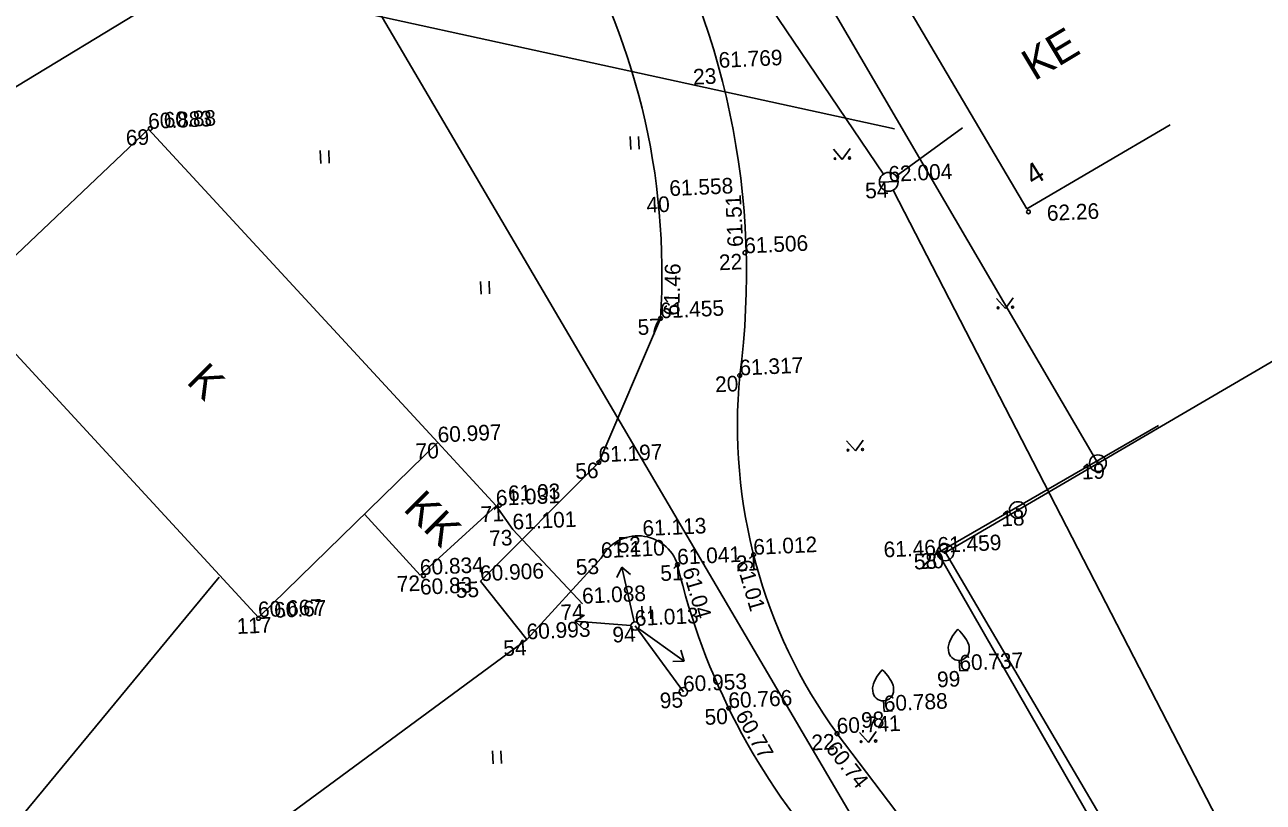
# Model space of a CAD drawing. Extents: x 641493 to 641754, y 6456801 to 6457062.
# Drawn here: x 641592 to 641651.4, y 6456981.6 to 6457018.9 of the extents above; entities that cross this region are included whole.
import ezdxf

# ---------------------------------------------------------------- set-up
doc = ezdxf.new("R2010")
doc.units = 0
for name, color, linetype in [('Level 1', 7, 'Continuous'), ('Level 10', 7, 'Continuous'), ('Level 12', 7, 'Continuous'), ('Level 14', 7, 'Continuous'), ('Level 15', 7, 'Continuous'), ('Level 16', 7, 'Continuous'), ('Level 2', 7, 'Continuous'), ('Level 28', 7, 'Continuous'), ('Level 3', 7, 'Continuous'), ('Level 30', 7, 'Continuous'), ('Level 40', 7, 'Continuous'), ('Level 41', 7, 'Continuous'), ('Level 44', 7, 'Continuous'), ('Level 5', 7, 'Continuous'), ('Level 58', 7, 'Continuous'), ('Level 59', 7, 'Continuous'), ('Level 62', 7, 'Continuous'), ('Level 63', 7, 'Continuous')]:
    doc.layers.add(name, color=color, linetype=linetype)

# ---------------------------------------------------------------- blocks, each defined once
blk = doc.blocks.new('MUMM')
at = {"layer": 'Level 59'}
blk.add_circle((0, 0), 90.9, dxfattribs=at)

msp = doc.modelspace()

# ---------------------------------------------------------------- linework, layer by layer
at = {"layer": 'Level 1'}
for p, q in [((641634.273, 6457019.814), (641640.036, 6457010.057)), ((641597.89, 6457013.883), (641589.186, 6457005.612)), ((641597.89, 6457013.883), (641611.78, 6456998.832)), ((641640.036, 6457010.057), (641646.903, 6457014.078)), ((641589.186, 6457005.612), (641603.163, 6456990.438)), ((641603.163, 6456990.438), (641611.78, 6456998.832)), ((641611.78, 6456998.832), (641614.573, 6456995.795)), ((641608.252, 6456995.396), (641610.929, 6456992.466)), ((641614.573, 6456995.795), (641610.929, 6456992.466))]:
    msp.add_line(p, q, dxfattribs=at)
at = {"layer": 'Level 10'}
for p, q in [((641636.812, 6456987.878), (641636.789, 6456988.377)), ((641637.211, 6456987.896), (641636.812, 6456987.878)), ((641633.184, 6456985.928), (641633.161, 6456986.427)), ((641633.583, 6456985.946), (641633.184, 6456985.928))]:
    msp.add_line(p, q, dxfattribs=at)
for points in [[(641636.268, 6456988.855), (641636.261, 6456989.004), (641636.268, 6456989.07), (641636.3, 6456989.2), (641636.35, 6456989.326), (641636.486, 6456989.565), (641636.637, 6456989.777), (641636.722, 6456989.876)], [(641637.267, 6456988.899), (641637.26, 6456989.049), (641637.247, 6456989.114), (641637.204, 6456989.24), (641637.142, 6456989.361), (641636.985, 6456989.587), (641636.817, 6456989.785), (641636.722, 6456989.876)], [(641632.64, 6456986.904), (641632.633, 6456987.054), (641632.64, 6456987.12), (641632.672, 6456987.25), (641632.722, 6456987.376), (641632.858, 6456987.615), (641633.009, 6456987.827), (641633.094, 6456987.926)], [(641633.639, 6456986.949), (641633.632, 6456987.099), (641633.619, 6456987.164), (641633.576, 6456987.29), (641633.514, 6456987.411), (641633.357, 6456987.637), (641633.189, 6456987.835), (641633.094, 6456987.926)]]:
    msp.add_lwpolyline(points, dxfattribs=at)
for centre in [(641636.767, 6456988.877), (641633.139, 6456986.927)]:
    msp.add_arc(centre, 0.5, 182.56402, 2.56402, dxfattribs=at)
at = {"layer": 'Level 12'}
for p, q in [((641620.368, 6456992.353), (641620.594, 6456992.855)), ((641621.191, 6456990.222), (641620.594, 6456992.855)), ((641620.594, 6456992.855), (641621.014, 6456992.5)), ((641618.345, 6456990.252), (641618.808, 6456990.548)), ((641621.036, 6456990.043), (641618.345, 6456990.252)), ((641618.757, 6456989.888), (641618.345, 6456990.252)), ((641621.398, 6456989.911), (641623.592, 6456988.337)), ((641623.428, 6456988.862), (641623.592, 6456988.337)), ((641623.592, 6456988.337), (641623.042, 6456988.324))]:
    msp.add_line(p, q, dxfattribs=at)
msp.add_circle((641621.236, 6456990.027), 0.2, dxfattribs=at)
msp.add_circle((641621.236, 6456990.027), 0.2, dxfattribs=at)
msp.add_circle((641621.236, 6456990.027), 0.2, dxfattribs=at)
at = {"layer": 'Level 14'}
for p, q in [((641579.977, 6457008.937), (641599.861, 6457020.971)), ((641633.682, 6457013.899), (641600.685, 6457021.108))]:
    msp.add_line(p, q, dxfattribs=at)
at = {"layer": 'Level 15'}
for p, q in [((641633.156, 6457011.72), (641607.925, 6457049.047)), ((641633.77, 6457011.613), (641636.94, 6457013.94)), ((641653.489, 6456972.384), (641633.614, 6457010.947))]:
    msp.add_line(p, q, dxfattribs=at)
at = {"layer": 'Level 16'}
msp.add_line((641601.279, 6456992.372), (641565.464, 6456948.984), dxfattribs=at)
at = {"layer": 'Level 2'}
msp.add_line((641621.236, 6456990.027), (641623.554, 6456986.869), dxfattribs=at)
at = {"layer": 'Level 28'}
for p, q in [((641635.762, 6456993.536), (641646.344, 6456999.649)), ((641615.37, 6456994.653), (641614.573, 6456995.795)), ((641615.37, 6456994.653), (641618.709, 6456991.096)), ((641635.762, 6456993.536), (641646.549, 6456974.741))]:
    msp.add_line(p, q, dxfattribs=at)
at = {"layer": 'Level 3'}
msp.add_circle((641623.554, 6456986.869), 0.205, dxfattribs=at)
at = {"layer": 'Level 30'}
for p, q in [((641619.5, 6456997.882), (641622.454, 6457004.791)), ((641613.815, 6456992.174), (641619.5, 6456997.882)), ((641619.61, 6456993.281), (641616.048, 6456989.38)), ((641630.926, 6456984.857), (641640.51, 6456972.268))]:
    msp.add_line(p, q, dxfattribs=at)
for centre, radius, start, end in [((641589.262, 6457006.967), 37.321, 352.42815, 31.28006), ((641589.262, 6457006.967), 33.264, 356.24844, 31.28006), ((641651.5, 6456999.674), 25.354, 174.62326, 215.75982), ((641621.375, 6456992.365), 1.989, 17.70089, 152.56972), ((641654.951, 6457000.388), 32.538, 193.17894, 222.04265)]:
    msp.add_arc(centre, radius, start, end, dxfattribs=at)
at = {"layer": 'Level 40'}
for p, q in [((641603.499, 6457028.792), (641713.505, 6456841.555)), ((641625.294, 6457028.908), (641643.44, 6456997.842)), ((641655.145, 6457004.692), (641639.599, 6456995.594)), ((641639.599, 6456995.594), (641636.125, 6456993.56)), ((641654.35, 6456962.518), (641636.125, 6456993.56))]:
    msp.add_line(p, q, dxfattribs=at)
at = {"layer": 'Level 41'}
for p, q in [((641620.997, 6457013.517), (641621.025, 6457012.897)), ((641621.402, 6457013.523), (641621.43, 6457012.915)), ((641606.132, 6457012.851), (641606.159, 6457012.231)), ((641606.537, 6457012.858), (641606.564, 6457012.25)), ((641630.756, 6457012.908), (641631.179, 6457012.423)), ((641631.179, 6457012.423), (641631.555, 6457012.944)), ((641613.825, 6457006.569), (641613.853, 6457005.95)), ((641614.231, 6457006.576), (641614.258, 6457005.968)), ((641638.582, 6457005.746), (641639.005, 6457005.261)), ((641639.005, 6457005.261), (641639.381, 6457005.782)), ((641631.383, 6456998.915), (641631.806, 6456998.429)), ((641631.806, 6456998.429), (641632.182, 6456998.95)), ((641616.048, 6456989.38), (641613.815, 6456992.174)), ((641621.566, 6456990.975), (641621.594, 6456990.356)), ((641621.972, 6456990.982), (641621.999, 6456990.374)), ((641616.048, 6456989.38), (641588.167, 6456968.852)), ((641632.009, 6456984.921), (641632.432, 6456984.436)), ((641632.432, 6456984.436), (641632.808, 6456984.956)), ((641614.394, 6456984.028), (641614.422, 6456983.408)), ((641614.8, 6456984.035), (641614.827, 6456983.427))]:
    msp.add_line(p, q, dxfattribs=at)
for centre, radius in [((641630.826, 6457012.461), 0.0407), ((641631.525, 6457012.492), 0.0486), ((641639.351, 6457005.33), 0.0482), ((641638.652, 6457005.299), 0.0433), ((641631.453, 6456998.467), 0.0407), ((641632.152, 6456998.499), 0.0486), ((641632.079, 6456984.473), 0.0407), ((641632.779, 6456984.505), 0.0486)]:
    msp.add_circle(centre, radius, dxfattribs=at)
at = {"layer": 'Level 44'}
for centre, radius in [((641643.44, 6456997.842), 0.4), ((641643.44, 6456997.842), 0.0571), ((641639.599, 6456995.594), 0.4), ((641639.599, 6456995.594), 0.0571), ((641636.125, 6456993.56), 0.4), ((641636.125, 6456993.56), 0.0571)]:
    msp.add_circle(centre, radius, dxfattribs=at)
at = {"layer": 'Level 5'}
msp.add_line((641632.958, 6457011.327), (641633.857, 6457011.367), dxfattribs=at)
msp.add_circle((641633.408, 6457011.347), 0.45, dxfattribs=at)
at = {"layer": 'Level 59'}
for centre in [(641597.975, 6457013.902), (641622.454, 6457004.791), (641626.257, 6457002.05), (641619.5, 6456997.882), (641614.736, 6456995.819), (641626.924, 6456993.44), (641623.27, 6456992.97), (641611.085, 6456992.431), (641603.169, 6456990.392), (641625.728, 6456986.078), (641630.926, 6456984.857)]:
    msp.add_circle(centre, 0.0909, dxfattribs=at)

# ---------------------------------------------------------------- block references
at = {"layer": 'Level 59', "xscale": 0.0009999000664682738, "yscale": 0.0009999000664682736}
for p, rotation in [((641640.108, 6457009.904), 2.564021943946727), ((641626.509, 6457007.946), -87.43597805605329), ((641635.762, 6456993.536), 2.564021943946727)]:
    msp.add_blockref('MUMM', p, dxfattribs=dict(at, rotation=rotation))

# ---------------------------------------------------------------- texts
at = {"layer": 'Level 58'}
for s, height, rotation, p in [('KE', 1.4999, 30.95704, (641640.392, 6457016.168)), ('4', 1, 31.85538, (641640.346, 6457011.133)), ('K', 1.5, 315.07442, (641599.662, 6457001.716)), ('KK', 1.4999, 315.07442, (641610.06, 6456995.604))]:
    msp.add_text(s, height=height, rotation=rotation, dxfattribs=at).set_placement(p)
at = {"layer": 'Level 59'}
for s, rotation, p in [('60.88', 2.56402, (641598.639, 6457013.94)), ('61.51', 92.56402, (641626.426, 6457008.238)), ('62.26', 2.56402, (641641.008, 6457009.469)), ('61.46', 88.57312, (641623.358, 6457004.916)), ('61.03', 2.56402, (641615.158, 6456996.013)), ('61.46', 2.56402, (641633.176, 6456993.316)), ('61.01', 286.27098, (641626.074, 6456993.078)), ('60.83', 2.56402, (641610.934, 6456991.525)), ('61.04', 286.27098, (641623.498, 6456992.72)), ('60.67', 2.56402, (641603.932, 6456990.414)), ('60.77', 299.7137, (641626.024, 6456985.731)), ('60.74', 308.40167, (641630.348, 6456984.122))]:
    msp.add_text(s, height=0.7499, rotation=rotation, dxfattribs=at).set_placement(p)
at = {"layer": 'Level 62'}
for s, p in [('23', (641624.037, 6457016.011)), ('69', (641596.821, 6457013.084)), ('54', (641632.291, 6457010.546)), ('40', (641621.802, 6457009.861)), ('22', (641625.279, 6457007.103)), ('57', (641621.373, 6457003.992)), ('20', (641625.093, 6457001.247)), ('70', (641610.722, 6456998.034)), ('56', (641618.383, 6456997.082)), ('19', (641642.677, 6456997.057)), ('71', (641613.845, 6456995.012)), ('18', (641638.819, 6456994.808)), ('73', (641614.254, 6456993.852)), ('52', (641620.418, 6456993.537)), ('58', (641634.627, 6456992.735)), ('20', (641634.961, 6456992.758)), ('53', (641618.41, 6456992.477)), ('51', (641622.46, 6456992.183)), ('21', (641626.09, 6456992.652)), ('72', (641609.824, 6456991.666)), ('55', (641612.651, 6456991.371)), ('74', (641617.674, 6456990.299)), ('117', (641602.141, 6456989.641)), ('94', (641620.166, 6456989.228)), ('54', (641614.931, 6456988.58)), ('99', (641635.742, 6456987.079)), ('95', (641622.437, 6456986.068)), ('50', (641624.588, 6456985.277)), ('98', (641632.097, 6456985.129)), ('22', (641629.715, 6456984.052))]:
    msp.add_text(s, height=0.7499, rotation=2.56402, dxfattribs=at).set_placement(p)
at = {"layer": 'Level 63'}
for s, p in [('61.769', (641625.26, 6457016.816)), ('60.883', (641597.89, 6457013.883)), ('62.004', (641633.408, 6457011.347)), ('61.558', (641622.895, 6457010.661)), ('61.506', (641626.49, 6457007.908)), ('61.455', (641622.454, 6457004.791)), ('61.317', (641626.257, 6457002.05)), ('60.997', (641611.78, 6456998.832)), ('61.197', (641619.5, 6456997.882)), ('61.031', (641614.573, 6456995.795)), ('61.101', (641615.37, 6456994.653)), ('61.113', (641621.606, 6456994.341)), ('61.110', (641619.61, 6456993.281)), ('61.012', (641626.924, 6456993.44)), ('61.459', (641635.762, 6456993.536)), ('61.041', (641623.27, 6456992.97)), ('60.834', (641610.929, 6456992.466)), ('60.906', (641613.815, 6456992.174)), ('61.088', (641618.709, 6456991.096)), ('60.667', (641603.163, 6456990.438)), ('61.013', (641621.236, 6456990.027)), ('60.993', (641616.048, 6456989.38)), ('60.737', (641636.812, 6456987.878)), ('60.953', (641623.554, 6456986.869)), ('60.766', (641625.728, 6456986.078)), ('60.788', (641633.184, 6456985.928)), ('60.741', (641630.926, 6456984.857))]:
    msp.add_text(s, height=0.7499, rotation=2.56402, dxfattribs=at).set_placement(p)

doc.saveas('drawing.dxf')
